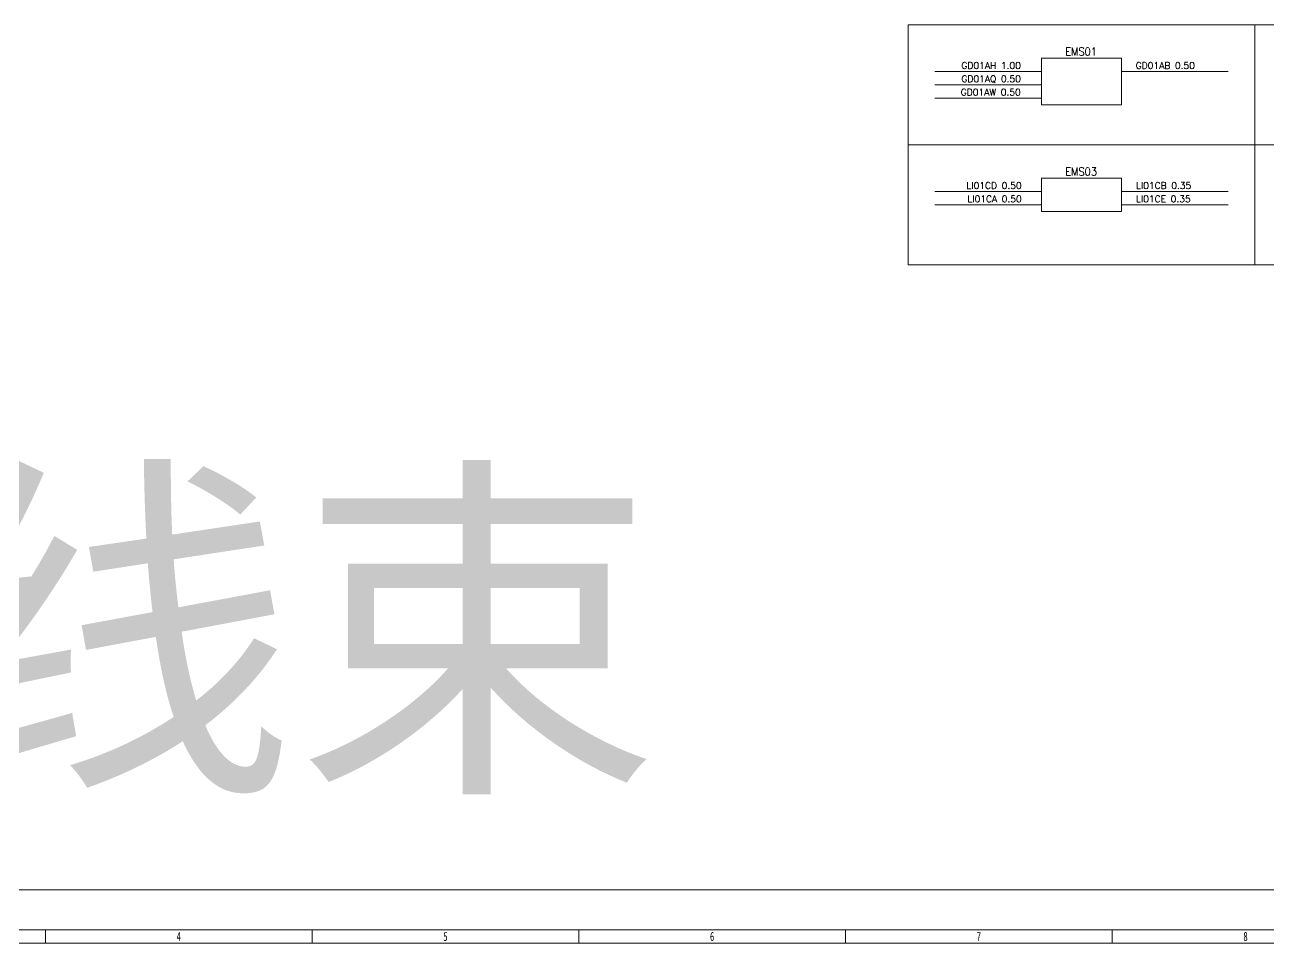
# Model space of a CAD drawing. Header units: inches. Extents: x 47316 to 59086, y 3141 to 11743.
# Drawn here: x 50560.2 to 51026.4, y 10279.1 to 10623.3 of the extents above; entities that cross this region are included whole.
import ezdxf

# ---------------------------------------------------------------- set-up
doc = ezdxf.new("R2010")
doc.units = ezdxf.units.IN
doc.header["$MEASUREMENT"] = 0
doc.styles.add('MtX_FangSong_GB2312', font='')
doc.styles.get("Standard").update_dxf_attribs({"font": ''})
doc.styles.add('样式 100', font='SimSun.ttf', dxfattribs={"width": 0.7, "height": 3.5})
doc.styles.get('MtX_FangSong_GB2312').set_extended_font_data('FangSong_GB2312')
doc.styles.get('Standard').set_extended_font_data('SimSun')

msp = doc.modelspace()

# ---------------------------------------------------------------- linework, layer by layer
at = {"color": 7, "linetype": 'Continuous', "lineweight": 15}
for p, q in [((50901.4, 10605.77), (50941.4, 10605.77)), ((50971.4, 10605.77), (51011.4, 10605.77)), ((50901.4, 10600.77), (50941.4, 10600.77)), ((50901.4, 10595.77), (50941.4, 10595.77)), ((50901.4, 10560.77), (50941.4, 10560.77)), ((50971.4, 10560.77), (51011.4, 10560.77)), ((50901.4, 10555.77), (50941.4, 10555.77)), ((50971.4, 10555.77), (51011.4, 10555.77))]:
    msp.add_line(p, q, dxfattribs=at)
at = {"color": 0, "lineweight": 15}
for p, q in [((57387.93, 10299.08), (50247.93, 10299.08)), ((50267.93, 10284.08), (57267.93, 10284.08)), ((50567.93, 10279.08), (50567.93, 10284.08)), ((50667.93, 10279.08), (50667.93, 10284.08)), ((50767.93, 10279.08), (50767.93, 10284.08)), ((50867.93, 10279.08), (50867.93, 10284.08)), ((50967.93, 10279.08), (50967.93, 10284.08)), ((50267.93, 10279.08), (57367.93, 10279.08))]:
    msp.add_line(p, q, dxfattribs=at)
at = {"color": 7, "linetype": 'Continuous', "lineweight": 15}
for points in [[(50891.4, 10623.27), (50891.4, 10578.27), (51021.4, 10578.27), (51021.4, 10623.27)], [(50891.4, 10623.27), (50891.4, 10578.27), (51021.4, 10578.27), (51021.4, 10623.27)], [(51021.4, 10623.27), (51021.4, 10578.27), (51151.4, 10578.27), (51151.4, 10623.27)], [(50941.4, 10610.77), (50941.4, 10593.27), (50971.4, 10593.27), (50971.4, 10610.77)], [(50891.4, 10578.27), (50891.4, 10533.27), (51021.4, 10533.27), (51021.4, 10578.27)], [(51021.4, 10578.27), (51021.4, 10533.27), (51151.4, 10533.27), (51151.4, 10578.27)], [(50941.4, 10565.77), (50941.4, 10553.27), (50971.4, 10553.27), (50971.4, 10565.77)]]:
    msp.add_lwpolyline(points, close=True, dxfattribs=at)

# ---------------------------------------------------------------- texts
at = {"color": 0, "lineweight": 15, "style": 'MtX_FangSong_GB2312', "width": 0.7}
for s, p in [('4', (50617.13, 10279.88)), ('5', (50717.11, 10279.88)), ('6', (50817.11, 10279.88)), ('7', (50917.11, 10279.88)), ('8', (51017.12, 10279.88))]:
    msp.add_text(s, height=3.4, dxfattribs=at).set_placement(p)
at = {"color": 7, "linetype": 'Continuous', "lineweight": 15, "attachment_point": 1, "style": '样式 100'}
for s, insert, char_height, width in [('\\Fromans.shx;\\W0.9000000000;\\T1.0000000000;\\o\\lEMS01', (50950.29, 10614.77), 3, 13.2429), ('\\Fromans.shx;\\W1.0000000000;\\T1.0000000000;\\o\\lGD01AH 1.00 ', (50911.4, 10609.27), 2.5, 27.8571), ('\\Fromans.shx;\\W1.0000000000;\\T1.0000000000;\\o\\lGD01AB 0.50 ', (50976.76, 10609.27), 2.5, 27.7381), ('\\Fromans.shx;\\W1.0000000000;\\T1.0000000000;\\o\\lGD01AQ 0.50 ', (50911.4, 10604.27), 2.5, 27.8571), ('\\Fromans.shx;\\W1.0000000000;\\T1.0000000000;\\o\\lGD01AW 0.50 ', (50911.16, 10599.27), 2.5, 28.0952), ('\\Fromans.shx;\\W0.9000000000;\\T1.0000000000;\\o\\lEMS03', (50950.29, 10569.77), 3, 13.2429), ('\\Fromans.shx;\\W1.0000000000;\\T1.0000000000;\\o\\lLI01CD 0.50 ', (50913.3, 10564.27), 2.5, 26.0714), ('\\Fromans.shx;\\W1.0000000000;\\T1.0000000000;\\o\\lLI01CB 0.35 ', (50976.87, 10564.27), 2.5, 26.0714), ('\\Fromans.shx;\\W1.0000000000;\\T1.0000000000;\\o\\lLI01CA 0.50 ', (50913.66, 10559.27), 2.5, 25.7143), ('\\Fromans.shx;\\W1.0000000000;\\T1.0000000000;\\o\\lLI01CE 0.35 ', (50976.87, 10559.27), 2.5, 25.8333)]:
    msp.add_mtext(s, dxfattribs=dict(at, insert=insert, char_height=char_height, width=width))
at = {"insert": (50252.38, 10445.74), "char_height": 100, "width": 753.3854, "attachment_point": 1}
msp.add_mtext('{\\C2;前舱线束}', dxfattribs=at)

doc.saveas('drawing.dxf')
